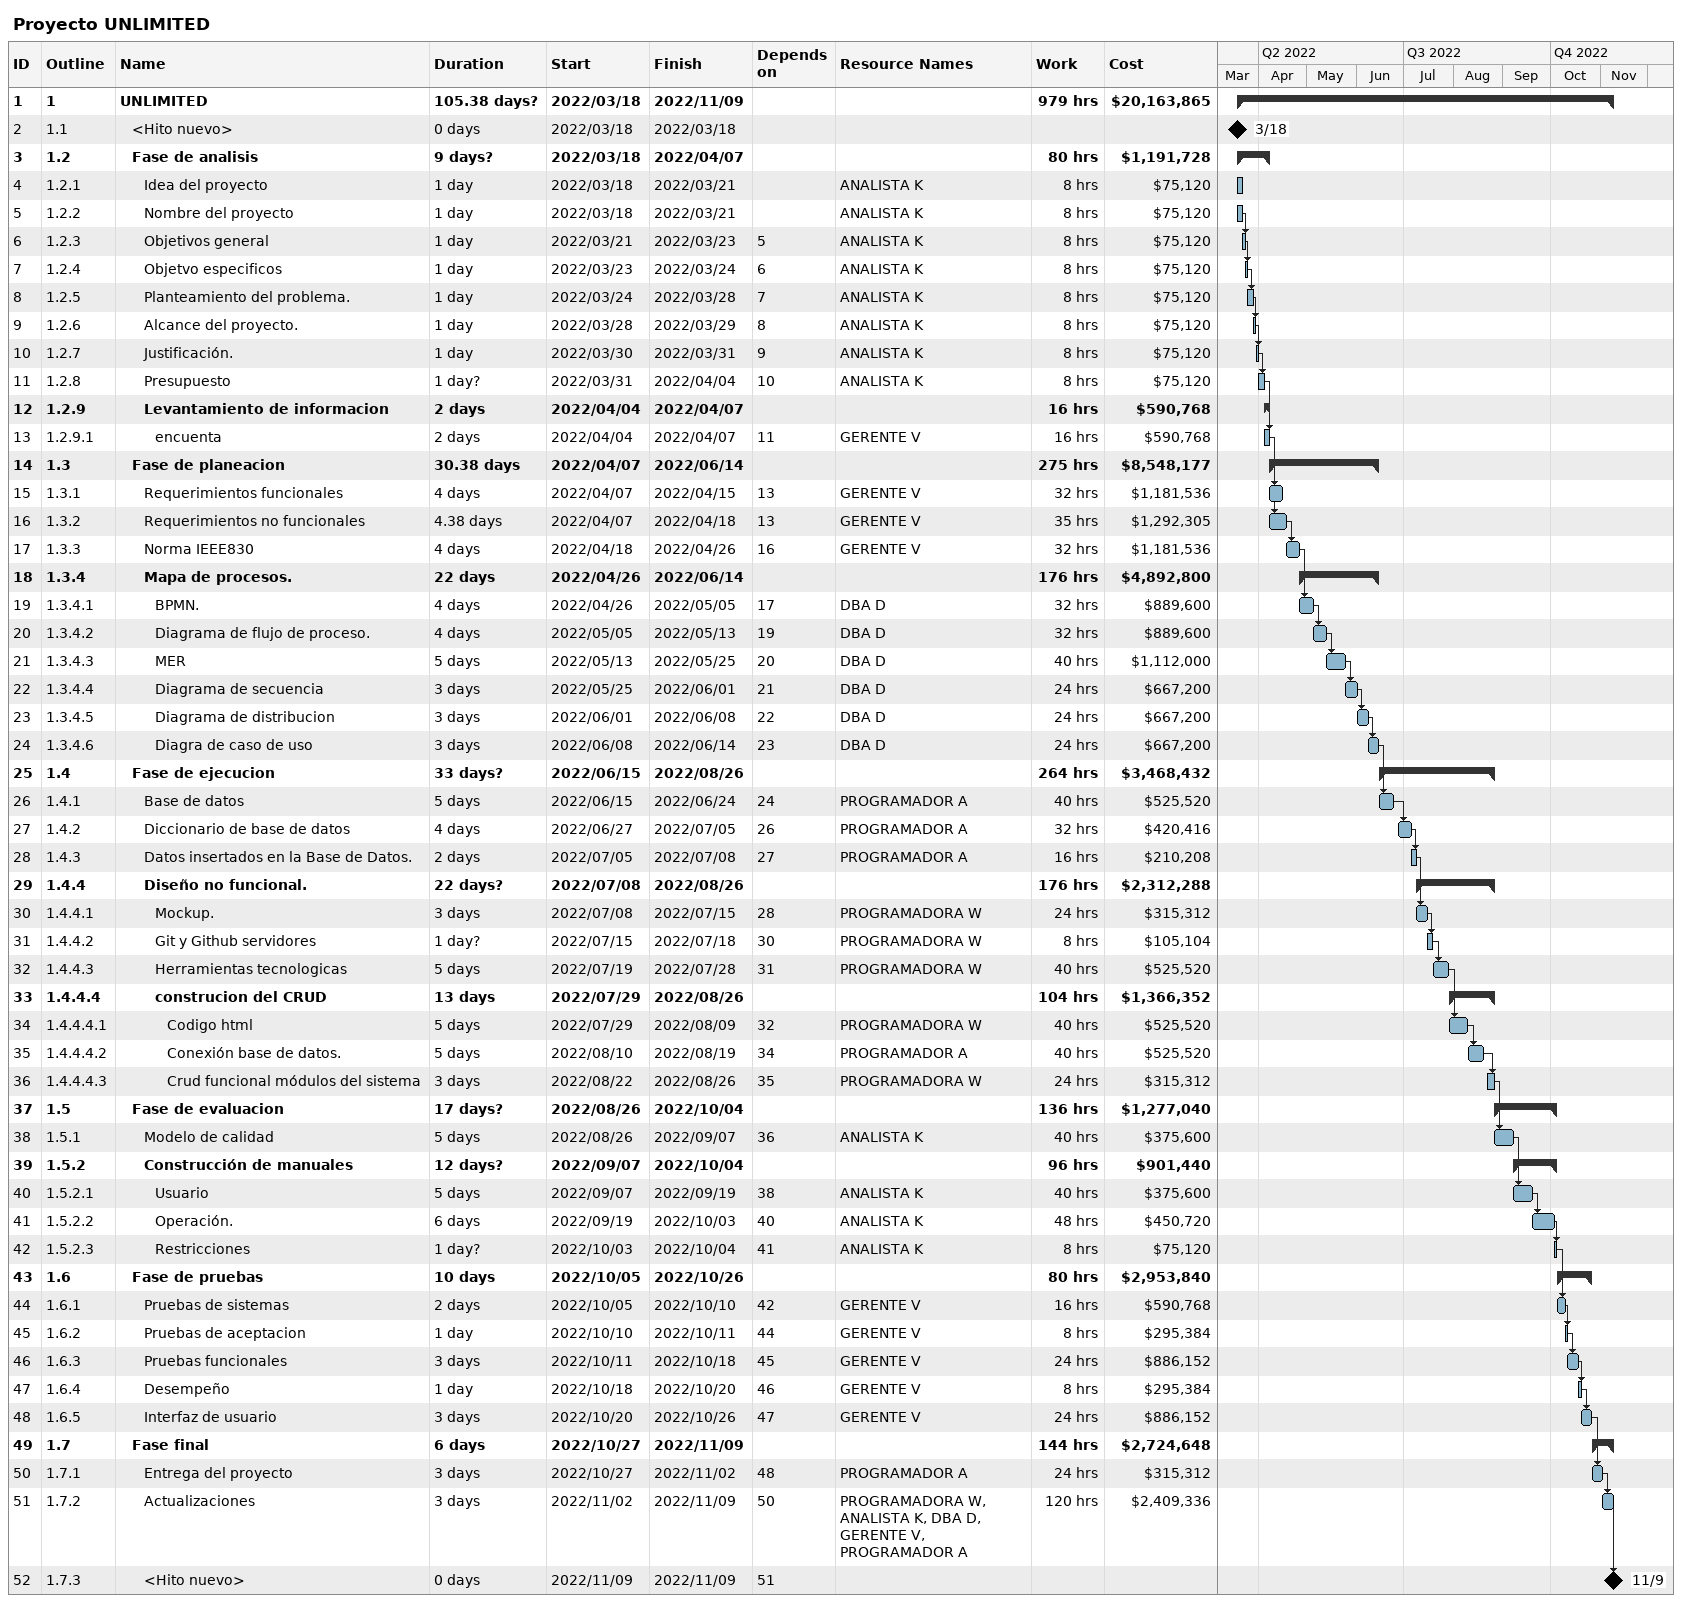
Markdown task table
Proyecto UNLIMITED

| ID | WBS | Task | Duration | Start | Finish | Predecessors | Resources | Work (h) | Cost ($) |
|---|---|---|---|---|---|---|---|---|---|
| 1 | 1 | **UNLIMITED** | 105.38d? | 2022-03-18 | 2022-11-09 |  |  | 979 | 20163865 |
| 2 | 1.1 | <Hito nuevo> | 0d | 2022-03-18 | 2022-03-18 |  |  |  |  |
| 3 | 1.2 | **Fase de analisis** | 9d? | 2022-03-18 | 2022-04-07 |  |  | 80 | 1191728 |
| 4 | 1.2.1 | Idea del proyecto | 1d | 2022-03-18 | 2022-03-21 |  | ANALISTA K | 8 | 75120 |
| 5 | 1.2.2 | Nombre del proyecto | 1d | 2022-03-18 | 2022-03-21 |  | ANALISTA K | 8 | 75120 |
| 6 | 1.2.3 | Objetivos general | 1d | 2022-03-21 | 2022-03-23 | 5 | ANALISTA K | 8 | 75120 |
| 7 | 1.2.4 | Objetvo especificos | 1d | 2022-03-23 | 2022-03-24 | 6 | ANALISTA K | 8 | 75120 |
| 8 | 1.2.5 | Planteamiento del problema. | 1d | 2022-03-24 | 2022-03-28 | 7 | ANALISTA K | 8 | 75120 |
| 9 | 1.2.6 | Alcance del proyecto. | 1d | 2022-03-28 | 2022-03-29 | 8 | ANALISTA K | 8 | 75120 |
| 10 | 1.2.7 | Justificación. | 1d | 2022-03-30 | 2022-03-31 | 9 | ANALISTA K | 8 | 75120 |
| 11 | 1.2.8 | Presupuesto | 1d? | 2022-03-31 | 2022-04-04 | 10 | ANALISTA K | 8 | 75120 |
| 12 | 1.2.9 | **Levantamiento de informacion** | 2d | 2022-04-04 | 2022-04-07 |  |  | 16 | 590768 |
| 13 | 1.2.9.1 | encuenta | 2d | 2022-04-04 | 2022-04-07 | 11 | GERENTE V | 16 | 590768 |
| 14 | 1.3 | **Fase de planeacion** | 30.38d | 2022-04-07 | 2022-06-14 |  |  | 275 | 8548177 |
| 15 | 1.3.1 | Requerimientos funcionales | 4d | 2022-04-07 | 2022-04-15 | 13 | GERENTE V | 32 | 1181536 |
| 16 | 1.3.2 | Requerimientos no funcionales | 4.38d | 2022-04-07 | 2022-04-18 | 13 | GERENTE V | 35 | 1292305 |
| 17 | 1.3.3 | Norma IEEE830 | 4d | 2022-04-18 | 2022-04-26 | 16 | GERENTE V | 32 | 1181536 |
| 18 | 1.3.4 | **Mapa de procesos.** | 22d | 2022-04-26 | 2022-06-14 |  |  | 176 | 4892800 |
| 19 | 1.3.4.1 | BPMN. | 4d | 2022-04-26 | 2022-05-05 | 17 | DBA D | 32 | 889600 |
| 20 | 1.3.4.2 | Diagrama de flujo de proceso. | 4d | 2022-05-05 | 2022-05-13 | 19 | DBA D | 32 | 889600 |
| 21 | 1.3.4.3 | MER | 5d | 2022-05-13 | 2022-05-25 | 20 | DBA D | 40 | 1112000 |
| 22 | 1.3.4.4 | Diagrama de secuencia | 3d | 2022-05-25 | 2022-06-01 | 21 | DBA D | 24 | 667200 |
| 23 | 1.3.4.5 | Diagrama de distribucion | 3d | 2022-06-01 | 2022-06-08 | 22 | DBA D | 24 | 667200 |
| 24 | 1.3.4.6 | Diagra de caso de uso | 3d | 2022-06-08 | 2022-06-14 | 23 | DBA D | 24 | 667200 |
| 25 | 1.4 | **Fase de ejecucion** | 33d? | 2022-06-15 | 2022-08-26 |  |  | 264 | 3468432 |
| 26 | 1.4.1 | Base de datos | 5d | 2022-06-15 | 2022-06-24 | 24 | PROGRAMADOR A | 40 | 525520 |
| 27 | 1.4.2 | Diccionario de base de datos | 4d | 2022-06-27 | 2022-07-05 | 26 | PROGRAMADOR A | 32 | 420416 |
| 28 | 1.4.3 | Datos insertados en la Base de Datos. | 2d | 2022-07-05 | 2022-07-08 | 27 | PROGRAMADOR A | 16 | 210208 |
| 29 | 1.4.4 | **Diseño no funcional.** | 22d? | 2022-07-08 | 2022-08-26 |  |  | 176 | 2312288 |
| 30 | 1.4.4.1 | Mockup. | 3d | 2022-07-08 | 2022-07-15 | 28 | PROGRAMADORA W | 24 | 315312 |
| 31 | 1.4.4.2 | Git y Github servidores | 1d? | 2022-07-15 | 2022-07-18 | 30 | PROGRAMADORA W | 8 | 105104 |
| 32 | 1.4.4.3 | Herramientas tecnologicas | 5d | 2022-07-19 | 2022-07-28 | 31 | PROGRAMADORA W | 40 | 525520 |
| 33 | 1.4.4.4 | **construcion del CRUD** | 13d | 2022-07-29 | 2022-08-26 |  |  | 104 | 1366352 |
| 34 | 1.4.4.4.1 | Codigo html | 5d | 2022-07-29 | 2022-08-09 | 32 | PROGRAMADORA W | 40 | 525520 |
| 35 | 1.4.4.4.2 | Conexión base de datos. | 5d | 2022-08-10 | 2022-08-19 | 34 | PROGRAMADOR A | 40 | 525520 |
| 36 | 1.4.4.4.3 | Crud funcional módulos del sistema | 3d | 2022-08-22 | 2022-08-26 | 35 | PROGRAMADORA W | 24 | 315312 |
| 37 | 1.5 | **Fase de evaluacion** | 17d? | 2022-08-26 | 2022-10-04 |  |  | 136 | 1277040 |
| 38 | 1.5.1 | Modelo de calidad | 5d | 2022-08-26 | 2022-09-07 | 36 | ANALISTA K | 40 | 375600 |
| 39 | 1.5.2 | **Construcción de manuales** | 12d? | 2022-09-07 | 2022-10-04 |  |  | 96 | 901440 |
| 40 | 1.5.2.1 | Usuario | 5d | 2022-09-07 | 2022-09-19 | 38 | ANALISTA K | 40 | 375600 |
| 41 | 1.5.2.2 | Operación. | 6d | 2022-09-19 | 2022-10-03 | 40 | ANALISTA K | 48 | 450720 |
| 42 | 1.5.2.3 | Restricciones | 1d? | 2022-10-03 | 2022-10-04 | 41 | ANALISTA K | 8 | 75120 |
| 43 | 1.6 | **Fase de pruebas** | 10d | 2022-10-05 | 2022-10-26 |  |  | 80 | 2953840 |
| 44 | 1.6.1 | Pruebas de sistemas | 2d | 2022-10-05 | 2022-10-10 | 42 | GERENTE V | 16 | 590768 |
| 45 | 1.6.2 | Pruebas de aceptacion | 1d | 2022-10-10 | 2022-10-11 | 44 | GERENTE V | 8 | 295384 |
| 46 | 1.6.3 | Pruebas funcionales | 3d | 2022-10-11 | 2022-10-18 | 45 | GERENTE V | 24 | 886152 |
| 47 | 1.6.4 | Desempeño | 1d | 2022-10-18 | 2022-10-20 | 46 | GERENTE V | 8 | 295384 |
| 48 | 1.6.5 | Interfaz de usuario | 3d | 2022-10-20 | 2022-10-26 | 47 | GERENTE V | 24 | 886152 |
| 49 | 1.7 | **Fase final** | 6d | 2022-10-27 | 2022-11-09 |  |  | 144 | 2724648 |
| 50 | 1.7.1 | Entrega del proyecto | 3d | 2022-10-27 | 2022-11-02 | 48 | PROGRAMADOR A | 24 | 315312 |
| 51 | 1.7.2 | Actualizaciones | 3d | 2022-11-02 | 2022-11-09 | 50 | PROGRAMADORA W, ANALISTA K, DBA D, GERENTE V, PROGRAMADOR A | 120 | 2409336 |
| 52 | 1.7.3 | <Hito nuevo> | 0d | 2022-11-09 | 2022-11-09 | 51 |  |  |  |
